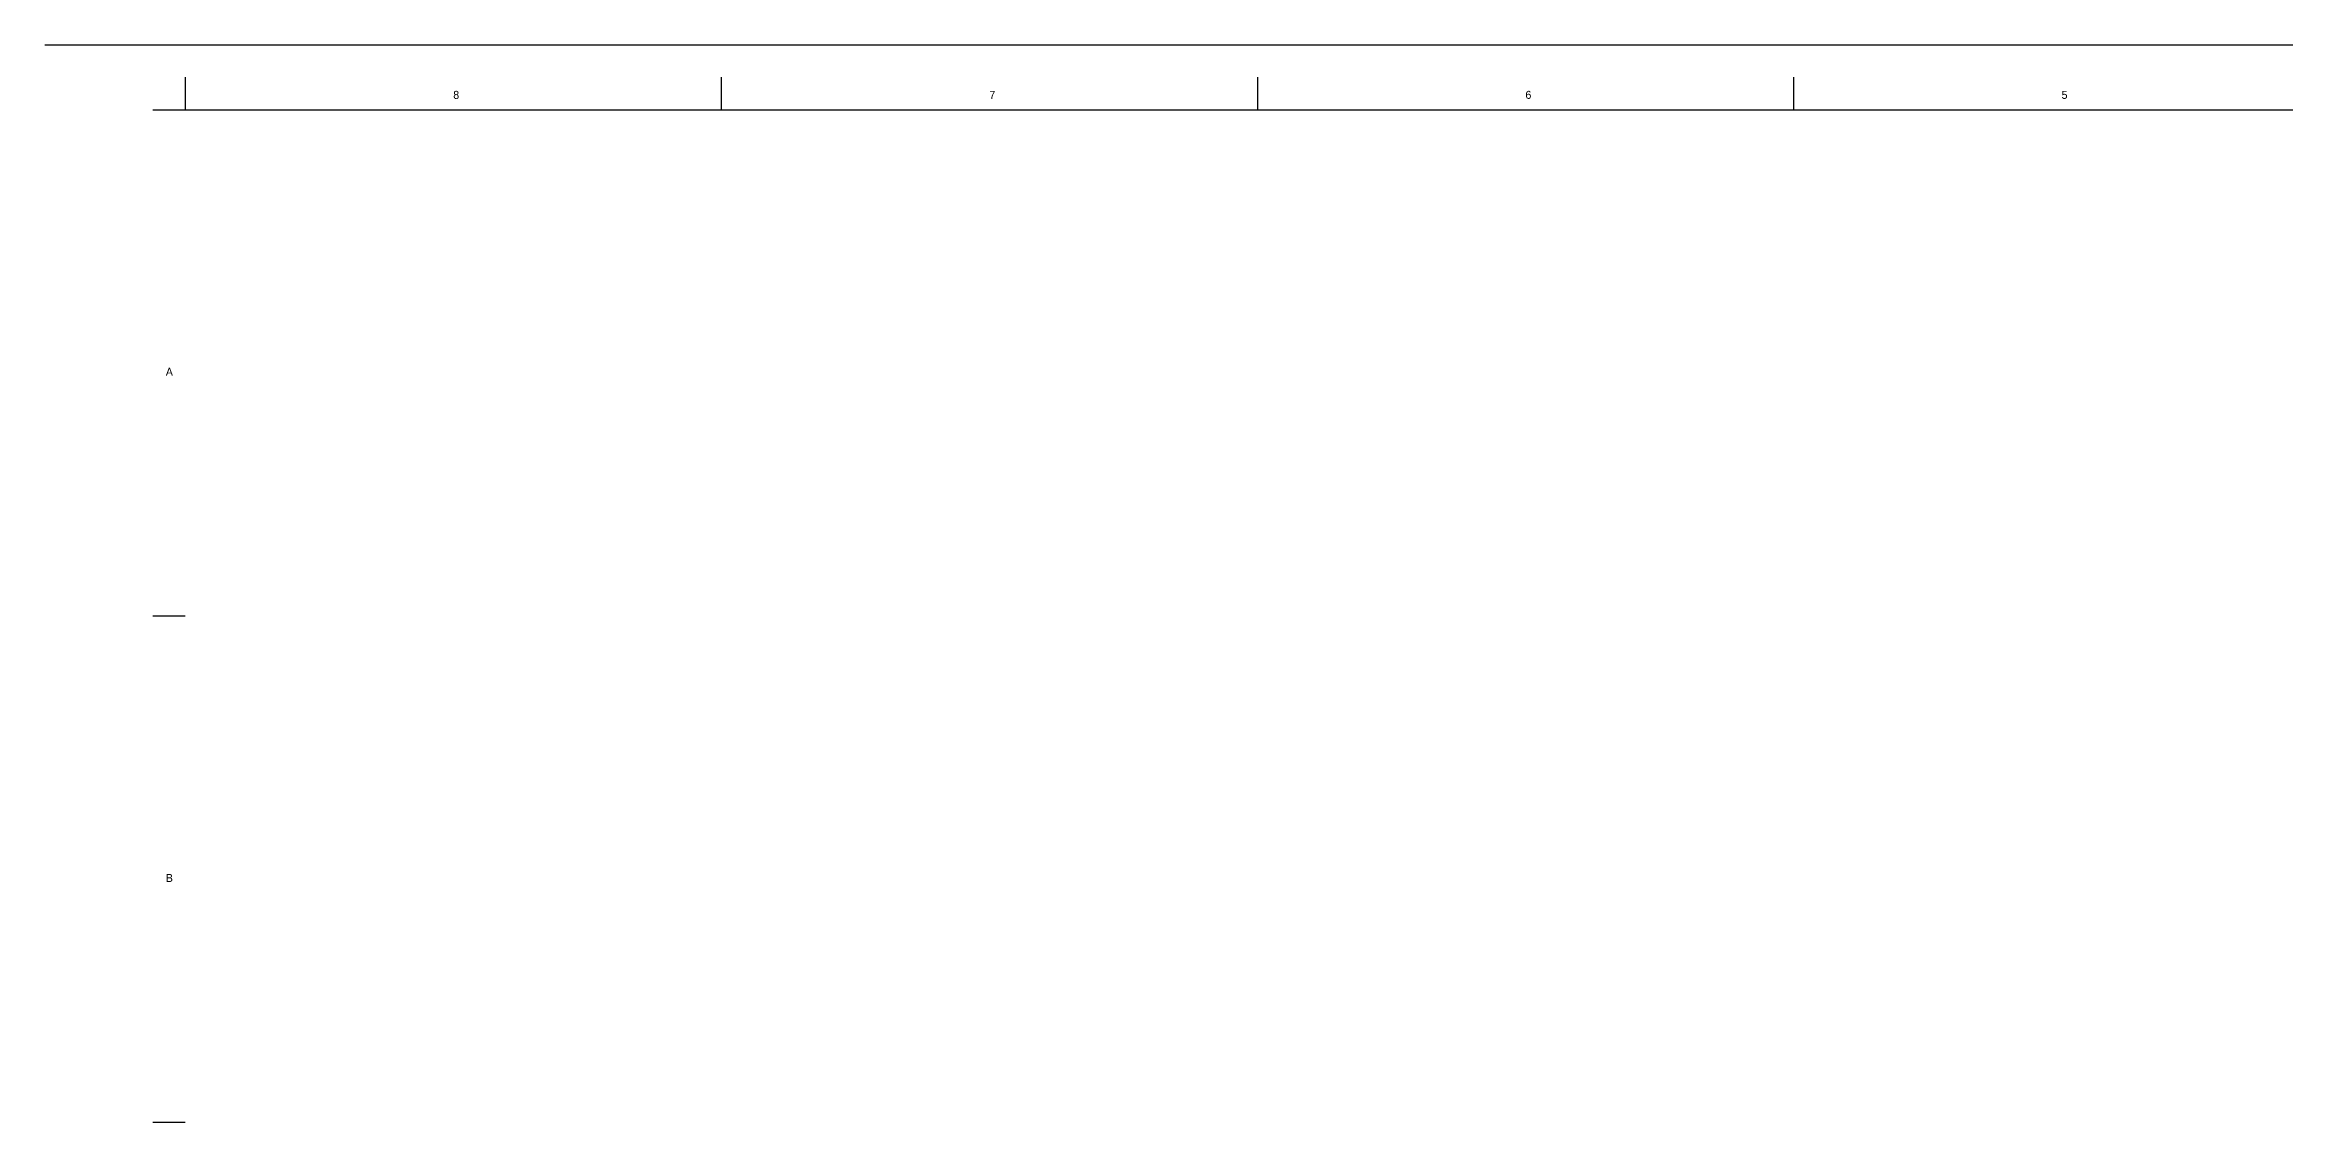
# Model space of a CAD drawing. Header units: metres. Extents: x 0 to 1587, y -826 to 297.
# Drawn here: x 8 to 791, y -87 to 289 of the extents above; entities that cross this region are included whole.
import ezdxf

# ---------------------------------------------------------------- set-up
doc = ezdxf.new("R2010")
doc.units = ezdxf.units.M
doc.layers.add('BORDER', color=7, linetype='CONTINUOUS')

msp = doc.modelspace()

# ---------------------------------------------------------------- linework, layer by layer
at = {"layer": 'BORDER'}
for p, q in [((7.56, 289.44), (1579.84, 289.44)), ((56.69, 278.1), (56.69, 266.76)), ((244.23, 278.1), (244.23, 266.76)), ((431.81, 278.1), (431.81, 266.76)), ((619.39, 278.1), (619.39, 266.76)), ((45.35, 266.76), (56.69, 266.76)), ((56.69, 266.76), (1557.17, 266.76)), ((45.35, 89.77), (56.69, 89.77)), ((45.35, -87.26), (56.69, -87.26))]:
    msp.add_line(p, q, dxfattribs=at)

# ---------------------------------------------------------------- texts
for s, p in [('8', (150.46, 270.54)), ('7', (338.04, 270.54)), ('6', (525.58, 270.54)), ('5', (713.16, 270.54)), ('A', (49.89, 173.71)), ('B', (49.89, -3.28))]:
    msp.add_text(s, height=2.8, dxfattribs=at).set_placement(p)

doc.saveas('drawing.dxf')
